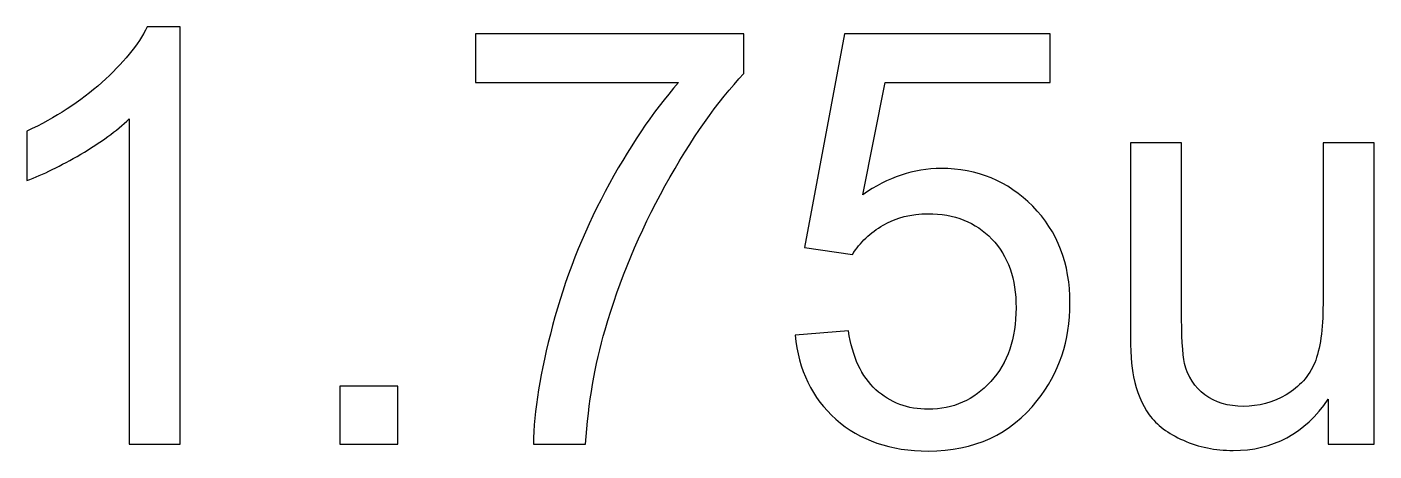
# Model space of a CAD drawing. Header units: millimetres. Extents: x -742 to 1487, y -1115 to 638.
# Drawn here: x 412.09 to 441.59, y -481.26 to -471.98 of the extents above; entities that cross this region are included whole.
import ezdxf

# ---------------------------------------------------------------- set-up
doc = ezdxf.new("R2010")
doc.units = ezdxf.units.MM
doc.layers.add('Layer 1', color=7, linetype='CONTINUOUS')

msp = doc.modelspace()

# ---------------------------------------------------------------- linework, layer by layer
at = {"layer": 'Layer 1', "color": 250}
for points, knots in [([(415.446, -481.108), (415.446, -481.108), (414.329, -481.108), (414.329, -481.108), (414.329, -481.108), (414.329, -481.108), (414.329, -473.992), (414.329, -473.992), (414.329, -473.992), (414.06, -474.25), (413.707, -474.506), (413.271, -474.763), (413.271, -474.763), (412.834, -475.019), (412.441, -475.211), (412.094, -475.338), (412.094, -475.338), (412.094, -475.338), (412.094, -474.259), (412.094, -474.259), (412.094, -474.259), (412.718, -473.967), (413.264, -473.611), (413.732, -473.192), (413.732, -473.192), (414.2, -472.775), (414.532, -472.371), (414.727, -471.977), (414.727, -471.977), (414.727, -471.977), (415.446, -471.977), (415.446, -471.977), (415.446, -471.977), (415.446, -471.977), (415.446, -481.108), (415.446, -481.108)], [0, 0, 0, 0, 0.1, 0.1, 0.1, 0.1, 0.2, 0.2, 0.2, 0.2, 0.3, 0.3, 0.3, 0.3, 0.4, 0.4, 0.4, 0.4, 0.5, 0.5, 0.5, 0.5, 0.6, 0.6, 0.6, 0.6, 0.7, 0.7, 0.7, 0.7, 0.8, 0.8, 0.8, 0.8, 1, 1, 1, 1]), ([(421.911, -473.196), (421.911, -473.196), (421.911, -472.129), (421.911, -472.129), (421.911, -472.129), (421.911, -472.129), (427.791, -472.129), (427.791, -472.129), (427.791, -472.129), (427.791, -472.129), (427.791, -472.993), (427.791, -472.993), (427.791, -472.993), (427.213, -473.609), (426.637, -474.428), (426.07, -475.45), (426.07, -475.45), (425.501, -476.473), (425.062, -477.525), (424.751, -478.606), (424.751, -478.606), (424.529, -479.366), (424.385, -480.202), (424.324, -481.108), (424.324, -481.108), (424.324, -481.108), (423.181, -481.108), (423.181, -481.108), (423.181, -481.108), (423.193, -480.393), (423.333, -479.527), (423.602, -478.513), (423.602, -478.513), (423.871, -477.497), (424.254, -476.519), (424.756, -475.577), (424.756, -475.577), (425.257, -474.636), (425.791, -473.842), (426.356, -473.196), (426.356, -473.196), (426.356, -473.196), (421.911, -473.196), (421.911, -473.196)], [0, 0, 0, 0, 0.083333, 0.083333, 0.083333, 0.083333, 0.166667, 0.166667, 0.166667, 0.166667, 0.25, 0.25, 0.25, 0.25, 0.333333, 0.333333, 0.333333, 0.333333, 0.416667, 0.416667, 0.416667, 0.416667, 0.5, 0.5, 0.5, 0.5, 0.583333, 0.583333, 0.583333, 0.583333, 0.666667, 0.666667, 0.666667, 0.666667, 0.75, 0.75, 0.75, 0.75, 0.833333, 0.833333, 0.833333, 0.833333, 1, 1, 1, 1]), ([(428.911, -478.721), (428.911, -478.721), (430.079, -478.632), (430.079, -478.632), (430.079, -478.632), (430.166, -479.201), (430.367, -479.629), (430.68, -479.917), (430.68, -479.917), (430.993, -480.202), (431.376, -480.346), (431.827, -480.346), (431.827, -480.346), (432.371, -480.346), (432.826, -480.143), (433.197, -479.739), (433.197, -479.739), (433.565, -479.332), (433.749, -478.795), (433.749, -478.126), (433.749, -478.126), (433.749, -477.489), (433.574, -476.987), (433.22, -476.619), (433.22, -476.619), (432.867, -476.251), (432.399, -476.066), (431.817, -476.066), (431.817, -476.066), (431.455, -476.066), (431.131, -476.149), (430.843, -476.314), (430.843, -476.314), (430.557, -476.479), (430.333, -476.693), (430.168, -476.955), (430.168, -476.955), (430.168, -476.955), (429.114, -476.803), (429.114, -476.803), (429.114, -476.803), (429.114, -476.803), (429.99, -472.129), (429.99, -472.129), (429.99, -472.129), (429.99, -472.129), (434.499, -472.129), (434.499, -472.129), (434.499, -472.129), (434.499, -472.129), (434.499, -473.196), (434.499, -473.196), (434.499, -473.196), (434.499, -473.196), (430.881, -473.196), (430.881, -473.196), (430.881, -473.196), (430.881, -473.196), (430.396, -475.649), (430.396, -475.649), (430.396, -475.649), (430.94, -475.266), (431.512, -475.076), (432.109, -475.076), (432.109, -475.076), (432.9, -475.076), (433.569, -475.351), (434.113, -475.901), (434.113, -475.901), (434.657, -476.452), (434.93, -477.159), (434.93, -478.022), (434.93, -478.022), (434.93, -478.846), (434.691, -479.557), (434.213, -480.156), (434.213, -480.156), (433.631, -480.892), (432.835, -481.261), (431.827, -481.261), (431.827, -481.261), (431.002, -481.261), (430.329, -481.028), (429.806, -480.564), (429.806, -480.564), (429.283, -480.101), (428.985, -479.487), (428.911, -478.721)], [0, 0, 0, 0, 0.043478, 0.043478, 0.043478, 0.043478, 0.086957, 0.086957, 0.086957, 0.086957, 0.130435, 0.130435, 0.130435, 0.130435, 0.173913, 0.173913, 0.173913, 0.173913, 0.217391, 0.217391, 0.217391, 0.217391, 0.26087, 0.26087, 0.26087, 0.26087, 0.304348, 0.304348, 0.304348, 0.304348, 0.347826, 0.347826, 0.347826, 0.347826, 0.391304, 0.391304, 0.391304, 0.391304, 0.434783, 0.434783, 0.434783, 0.434783, 0.478261, 0.478261, 0.478261, 0.478261, 0.521739, 0.521739, 0.521739, 0.521739, 0.565217, 0.565217, 0.565217, 0.565217, 0.608696, 0.608696, 0.608696, 0.608696, 0.652174, 0.652174, 0.652174, 0.652174, 0.695652, 0.695652, 0.695652, 0.695652, 0.73913, 0.73913, 0.73913, 0.73913, 0.782609, 0.782609, 0.782609, 0.782609, 0.826087, 0.826087, 0.826087, 0.826087, 0.869565, 0.869565, 0.869565, 0.869565, 0.913043, 0.913043, 0.913043, 0.913043, 1, 1, 1, 1]), ([(440.584, -481.108), (440.584, -481.108), (440.584, -480.128), (440.584, -480.128), (440.584, -480.128), (440.072, -480.876), (439.377, -481.248), (438.499, -481.248), (438.499, -481.248), (438.112, -481.248), (437.75, -481.174), (437.413, -481.026), (437.413, -481.026), (437.077, -480.876), (436.827, -480.689), (436.664, -480.465), (436.664, -480.465), (436.501, -480.238), (436.387, -479.963), (436.321, -479.637), (436.321, -479.637), (436.277, -479.417), (436.253, -479.07), (436.253, -478.596), (436.253, -478.596), (436.253, -478.596), (436.253, -474.517), (436.253, -474.517), (436.253, -474.517), (436.253, -474.517), (437.371, -474.517), (437.371, -474.517), (437.371, -474.517), (437.371, -474.517), (437.371, -478.164), (437.371, -478.164), (437.371, -478.164), (437.371, -478.746), (437.394, -479.14), (437.439, -479.341), (437.439, -479.341), (437.508, -479.635), (437.657, -479.864), (437.885, -480.031), (437.885, -480.031), (438.112, -480.198), (438.391, -480.283), (438.726, -480.283), (438.726, -480.283), (439.06, -480.283), (439.373, -480.198), (439.665, -480.027), (439.665, -480.027), (439.957, -479.855), (440.165, -479.62), (440.288, -479.326), (440.288, -479.326), (440.408, -479.032), (440.47, -478.602), (440.47, -478.041), (440.47, -478.041), (440.47, -478.041), (440.47, -474.517), (440.47, -474.517), (440.47, -474.517), (440.47, -474.517), (441.587, -474.517), (441.587, -474.517), (441.587, -474.517), (441.587, -474.517), (441.587, -481.108), (441.587, -481.108), (441.587, -481.108), (441.587, -481.108), (440.584, -481.108), (440.584, -481.108)], [0, 0, 0, 0, 0.05, 0.05, 0.05, 0.05, 0.1, 0.1, 0.1, 0.1, 0.15, 0.15, 0.15, 0.15, 0.2, 0.2, 0.2, 0.2, 0.25, 0.25, 0.25, 0.25, 0.3, 0.3, 0.3, 0.3, 0.35, 0.35, 0.35, 0.35, 0.4, 0.4, 0.4, 0.4, 0.45, 0.45, 0.45, 0.45, 0.5, 0.5, 0.5, 0.5, 0.55, 0.55, 0.55, 0.55, 0.6, 0.6, 0.6, 0.6, 0.65, 0.65, 0.65, 0.65, 0.7, 0.7, 0.7, 0.7, 0.75, 0.75, 0.75, 0.75, 0.8, 0.8, 0.8, 0.8, 0.85, 0.85, 0.85, 0.85, 0.9, 0.9, 0.9, 0.9, 1, 1, 1, 1]), ([(418.941, -481.108), (418.941, -481.108), (418.941, -479.838), (418.941, -479.838), (418.941, -479.838), (418.941, -479.838), (420.211, -479.838), (420.211, -479.838), (420.211, -479.838), (420.211, -479.838), (420.211, -481.108), (420.211, -481.108), (420.211, -481.108), (420.211, -481.108), (418.941, -481.108), (418.941, -481.108)], [0, 0, 0, 0, 0.2, 0.2, 0.2, 0.2, 0.4, 0.4, 0.4, 0.4, 0.6, 0.6, 0.6, 0.6, 1, 1, 1, 1])]:
    msp.add_open_spline(points, degree=3, knots=knots, dxfattribs=at)
at = {"layer": 'Layer 1', "color": 250, "lineweight": 9}
for points, knots in [([(415.446, -481.108), (415.446, -481.108), (414.329, -481.108), (414.329, -481.108), (414.329, -481.108), (414.329, -481.108), (414.329, -473.992), (414.329, -473.992), (414.329, -473.992), (414.06, -474.25), (413.707, -474.506), (413.271, -474.763), (413.271, -474.763), (412.834, -475.019), (412.441, -475.211), (412.094, -475.338), (412.094, -475.338), (412.094, -475.338), (412.094, -474.259), (412.094, -474.259), (412.094, -474.259), (412.718, -473.967), (413.264, -473.611), (413.732, -473.192), (413.732, -473.192), (414.2, -472.775), (414.532, -472.371), (414.727, -471.977), (414.727, -471.977), (414.727, -471.977), (415.446, -471.977), (415.446, -471.977), (415.446, -471.977), (415.446, -471.977), (415.446, -481.108), (415.446, -481.108)], [0, 0, 0, 0, 0.1, 0.1, 0.1, 0.1, 0.2, 0.2, 0.2, 0.2, 0.3, 0.3, 0.3, 0.3, 0.4, 0.4, 0.4, 0.4, 0.5, 0.5, 0.5, 0.5, 0.6, 0.6, 0.6, 0.6, 0.7, 0.7, 0.7, 0.7, 0.8, 0.8, 0.8, 0.8, 1, 1, 1, 1]), ([(421.911, -473.196), (421.911, -473.196), (421.911, -472.129), (421.911, -472.129), (421.911, -472.129), (421.911, -472.129), (427.791, -472.129), (427.791, -472.129), (427.791, -472.129), (427.791, -472.129), (427.791, -472.993), (427.791, -472.993), (427.791, -472.993), (427.213, -473.609), (426.637, -474.428), (426.07, -475.45), (426.07, -475.45), (425.501, -476.473), (425.062, -477.525), (424.751, -478.606), (424.751, -478.606), (424.529, -479.366), (424.385, -480.202), (424.324, -481.108), (424.324, -481.108), (424.324, -481.108), (423.181, -481.108), (423.181, -481.108), (423.181, -481.108), (423.193, -480.393), (423.333, -479.527), (423.602, -478.513), (423.602, -478.513), (423.871, -477.497), (424.254, -476.519), (424.756, -475.577), (424.756, -475.577), (425.257, -474.636), (425.791, -473.842), (426.356, -473.196), (426.356, -473.196), (426.356, -473.196), (421.911, -473.196), (421.911, -473.196)], [0, 0, 0, 0, 0.083333, 0.083333, 0.083333, 0.083333, 0.166667, 0.166667, 0.166667, 0.166667, 0.25, 0.25, 0.25, 0.25, 0.333333, 0.333333, 0.333333, 0.333333, 0.416667, 0.416667, 0.416667, 0.416667, 0.5, 0.5, 0.5, 0.5, 0.583333, 0.583333, 0.583333, 0.583333, 0.666667, 0.666667, 0.666667, 0.666667, 0.75, 0.75, 0.75, 0.75, 0.833333, 0.833333, 0.833333, 0.833333, 1, 1, 1, 1]), ([(428.911, -478.721), (428.911, -478.721), (430.079, -478.632), (430.079, -478.632), (430.079, -478.632), (430.166, -479.201), (430.367, -479.629), (430.68, -479.917), (430.68, -479.917), (430.993, -480.202), (431.376, -480.346), (431.827, -480.346), (431.827, -480.346), (432.371, -480.346), (432.826, -480.143), (433.197, -479.739), (433.197, -479.739), (433.565, -479.332), (433.749, -478.795), (433.749, -478.126), (433.749, -478.126), (433.749, -477.489), (433.574, -476.987), (433.22, -476.619), (433.22, -476.619), (432.867, -476.251), (432.399, -476.066), (431.817, -476.066), (431.817, -476.066), (431.455, -476.066), (431.131, -476.149), (430.843, -476.314), (430.843, -476.314), (430.557, -476.479), (430.333, -476.693), (430.168, -476.955), (430.168, -476.955), (430.168, -476.955), (429.114, -476.803), (429.114, -476.803), (429.114, -476.803), (429.114, -476.803), (429.99, -472.129), (429.99, -472.129), (429.99, -472.129), (429.99, -472.129), (434.499, -472.129), (434.499, -472.129), (434.499, -472.129), (434.499, -472.129), (434.499, -473.196), (434.499, -473.196), (434.499, -473.196), (434.499, -473.196), (430.881, -473.196), (430.881, -473.196), (430.881, -473.196), (430.881, -473.196), (430.396, -475.649), (430.396, -475.649), (430.396, -475.649), (430.94, -475.266), (431.512, -475.076), (432.109, -475.076), (432.109, -475.076), (432.9, -475.076), (433.569, -475.351), (434.113, -475.901), (434.113, -475.901), (434.657, -476.452), (434.93, -477.159), (434.93, -478.022), (434.93, -478.022), (434.93, -478.846), (434.691, -479.557), (434.213, -480.156), (434.213, -480.156), (433.631, -480.892), (432.835, -481.261), (431.827, -481.261), (431.827, -481.261), (431.002, -481.261), (430.329, -481.028), (429.806, -480.564), (429.806, -480.564), (429.283, -480.101), (428.985, -479.487), (428.911, -478.721)], [0, 0, 0, 0, 0.043478, 0.043478, 0.043478, 0.043478, 0.086957, 0.086957, 0.086957, 0.086957, 0.130435, 0.130435, 0.130435, 0.130435, 0.173913, 0.173913, 0.173913, 0.173913, 0.217391, 0.217391, 0.217391, 0.217391, 0.26087, 0.26087, 0.26087, 0.26087, 0.304348, 0.304348, 0.304348, 0.304348, 0.347826, 0.347826, 0.347826, 0.347826, 0.391304, 0.391304, 0.391304, 0.391304, 0.434783, 0.434783, 0.434783, 0.434783, 0.478261, 0.478261, 0.478261, 0.478261, 0.521739, 0.521739, 0.521739, 0.521739, 0.565217, 0.565217, 0.565217, 0.565217, 0.608696, 0.608696, 0.608696, 0.608696, 0.652174, 0.652174, 0.652174, 0.652174, 0.695652, 0.695652, 0.695652, 0.695652, 0.73913, 0.73913, 0.73913, 0.73913, 0.782609, 0.782609, 0.782609, 0.782609, 0.826087, 0.826087, 0.826087, 0.826087, 0.869565, 0.869565, 0.869565, 0.869565, 0.913043, 0.913043, 0.913043, 0.913043, 1, 1, 1, 1]), ([(440.584, -481.108), (440.584, -481.108), (440.584, -480.128), (440.584, -480.128), (440.584, -480.128), (440.072, -480.876), (439.377, -481.248), (438.499, -481.248), (438.499, -481.248), (438.112, -481.248), (437.75, -481.174), (437.413, -481.026), (437.413, -481.026), (437.077, -480.876), (436.827, -480.689), (436.664, -480.465), (436.664, -480.465), (436.501, -480.238), (436.387, -479.963), (436.321, -479.637), (436.321, -479.637), (436.277, -479.417), (436.253, -479.07), (436.253, -478.596), (436.253, -478.596), (436.253, -478.596), (436.253, -474.517), (436.253, -474.517), (436.253, -474.517), (436.253, -474.517), (437.371, -474.517), (437.371, -474.517), (437.371, -474.517), (437.371, -474.517), (437.371, -478.164), (437.371, -478.164), (437.371, -478.164), (437.371, -478.746), (437.394, -479.14), (437.439, -479.341), (437.439, -479.341), (437.508, -479.635), (437.657, -479.864), (437.885, -480.031), (437.885, -480.031), (438.112, -480.198), (438.391, -480.283), (438.726, -480.283), (438.726, -480.283), (439.06, -480.283), (439.373, -480.198), (439.665, -480.027), (439.665, -480.027), (439.957, -479.855), (440.165, -479.62), (440.288, -479.326), (440.288, -479.326), (440.408, -479.032), (440.47, -478.602), (440.47, -478.041), (440.47, -478.041), (440.47, -478.041), (440.47, -474.517), (440.47, -474.517), (440.47, -474.517), (440.47, -474.517), (441.587, -474.517), (441.587, -474.517), (441.587, -474.517), (441.587, -474.517), (441.587, -481.108), (441.587, -481.108), (441.587, -481.108), (441.587, -481.108), (440.584, -481.108), (440.584, -481.108)], [0, 0, 0, 0, 0.05, 0.05, 0.05, 0.05, 0.1, 0.1, 0.1, 0.1, 0.15, 0.15, 0.15, 0.15, 0.2, 0.2, 0.2, 0.2, 0.25, 0.25, 0.25, 0.25, 0.3, 0.3, 0.3, 0.3, 0.35, 0.35, 0.35, 0.35, 0.4, 0.4, 0.4, 0.4, 0.45, 0.45, 0.45, 0.45, 0.5, 0.5, 0.5, 0.5, 0.55, 0.55, 0.55, 0.55, 0.6, 0.6, 0.6, 0.6, 0.65, 0.65, 0.65, 0.65, 0.7, 0.7, 0.7, 0.7, 0.75, 0.75, 0.75, 0.75, 0.8, 0.8, 0.8, 0.8, 0.85, 0.85, 0.85, 0.85, 0.9, 0.9, 0.9, 0.9, 1, 1, 1, 1]), ([(418.941, -481.108), (418.941, -481.108), (418.941, -479.838), (418.941, -479.838), (418.941, -479.838), (418.941, -479.838), (420.211, -479.838), (420.211, -479.838), (420.211, -479.838), (420.211, -479.838), (420.211, -481.108), (420.211, -481.108), (420.211, -481.108), (420.211, -481.108), (418.941, -481.108), (418.941, -481.108)], [0, 0, 0, 0, 0.2, 0.2, 0.2, 0.2, 0.4, 0.4, 0.4, 0.4, 0.6, 0.6, 0.6, 0.6, 1, 1, 1, 1])]:
    msp.add_open_spline(points, degree=3, knots=knots, dxfattribs=at)

doc.saveas('drawing.dxf')
